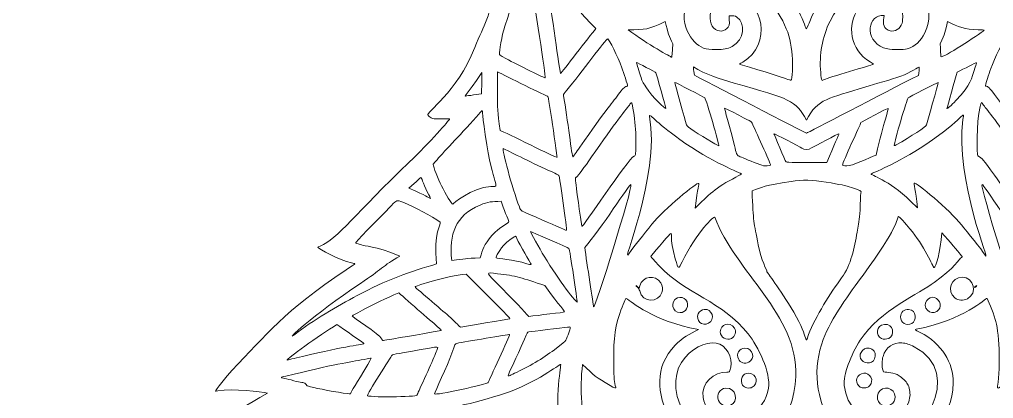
# Model space of a CAD drawing. Header units: inches. Extents: x -38.8 to 53.1, y -11.6 to 14.8.
# Drawn here: x 6.55 to 13.26, y -7.41 to -4.79 of the extents above; entities that cross this region are included whole.
import ezdxf

# ---------------------------------------------------------------- set-up
doc = ezdxf.new("R2010")
doc.units = ezdxf.units.IN
doc.header["$MEASUREMENT"] = 0
doc.layers.add('Sloth', color=7, linetype='Continuous', lineweight=0)

msp = doc.modelspace()

# ---------------------------------------------------------------- linework, layer by layer
at = {"layer": 'Sloth'}
for points, knots in [([(17.3615, -8.5463), (17.0002, -8.3574), (16.793, -8.1532), (16.3845, -7.8695), (16.2301, -7.7623), (16.2665, -7.7797), (16.0434, -7.6004), (15.9678, -7.5396), (15.7483, -7.4047), (15.6846, -7.3699), (15.7097, -7.3649), (15.7227, -7.3618), (15.8004, -7.3543), (16.0016, -7.3348), (16.0428, -7.3635), (16.0428, -7.3553), (16.0428, -7.3538), (15.9762, -7.2589), (15.9292, -7.211), (15.8685, -7.1492), (15.6845, -6.9471), (15.5576, -6.8346), (15.275, -6.584), (15.0489, -6.4747), (15.0888, -6.4747), (15.1325, -6.4747), (15.2679, -6.4108), (15.3402, -6.3656), (15.1693, -6.2822), (14.977, -6.0282), (14.8919, -5.9579), (14.8737, -5.9428), (14.4774, -5.5598), (14.4314, -5.482), (14.4258, -5.4724), (14.5275, -5.4864), (14.557, -5.4719), (14.575, -5.463), (14.58, -5.4549), (14.5858, -5.4475), (14.5157, -5.3833), (14.4508, -5.3202), (14.3905, -5.2327), (14.2812, -5.0742), (14.2617, -4.9897), (14.2179, -4.8963), (14.0503, -4.539), (14.1575, -4.3564), (13.9466, -4.1161), (13.966, -4.0461), (13.9968, -3.9275), (14.0075, -3.868), (14.0506, -3.6272), (14.0494, -3.3538), (14.0043, -3.1307), (13.989, -3.0549), (13.9446, -2.8888), (13.9311, -2.8568), (13.9288, -2.8514), (13.9296, -2.8509), (13.9365, -2.853), (13.9641, -2.8615), (14.0928, -2.9314), (14.0928, -2.9299), (14.0928, -2.8661), (13.9988, -2.5458), (13.7813, -2.2197), (13.4803, -1.7684), (13.178, -1.5907), (13.1804, -1.5835), (13.1822, -1.5782), (13.3062, -1.5593), (13.3111, -1.5514), (13.3133, -1.5479), (13.2398, -1.4828), (13.1989, -1.452), (13.1082, -1.3837), (13.0645, -1.3607), (12.9578, -1.3252), (12.6911, -1.2366), (12.507, -1.2337), (12.2674, -1.2337), (12.2558, -1.2101), (12.2287, -1.1534), (12.2136, -1.1322), (12.1374, -1.0248), (12.064, -0.9338), (11.9716, -0.855), (11.8885, -0.9246), (11.8409, -0.9833), (11.762, -1.0878), (11.7171, -1.1474), (11.7083, -1.1686), (11.6745, -1.2356), (11.5518, -1.2317), (11.4464, -1.2262), (11.2261, -1.2633), (11.0958, -1.2852), (10.908, -1.3451), (10.8366, -1.3875), (10.7668, -1.429), (10.6216, -1.5488), (10.6332, -1.5528), (10.6805, -1.5689), (10.7611, -1.5778), (10.7611, -1.5837), (10.7611, -1.589), (10.5079, -1.7508), (10.2534, -2.0878), (10.0763, -2.3224), (9.9027, -2.6417), (9.8503, -2.931), (9.9548, -2.8749), (10.0081, -2.8488), (10.0121, -2.8528), (10.0152, -2.8559), (9.9706, -2.9651), (9.9366, -3.1413), (9.8804, -3.4323), (9.8944, -3.7979), (9.9932, -4.1039), (10.0052, -4.1411), (9.8948, -4.153), (9.8397, -4.4913), (9.7876, -4.8107), (9.7548, -4.8134), (9.6859, -4.988), (9.5599, -5.3072), (9.3483, -5.4321), (9.3641, -5.4562), (9.3669, -5.4605), (9.3763, -5.4674), (9.3851, -5.4718), (9.4003, -5.4793), (9.404, -5.4796), (9.457, -5.4787), (9.4877, -5.4781), (9.5128, -5.4787), (9.5128, -5.4799), (9.5128, -5.4874), (9.3775, -5.6425), (9.2345, -5.7787), (8.867, -6.1283), (8.7408, -6.3076), (8.6215, -6.3567), (8.6131, -6.3601), (8.6062, -6.3639), (8.6062, -6.365), (8.6061, -6.372), (8.7519, -6.4545), (8.837, -6.4714), (8.8494, -6.4738), (8.8595, -6.4769), (8.8595, -6.4782), (8.8595, -6.4794), (8.8329, -6.4981), (8.8003, -6.5198), (8.3689, -6.8063), (8.2511, -6.9679), (8.0127, -7.213), (7.9796, -7.2471), (7.8966, -7.3529), (7.9001, -7.3564), (7.9008, -7.357), (7.9079, -7.3562), (7.9161, -7.3547), (8.0218, -7.3351), (8.2145, -7.3603), (8.2574, -7.3698), (7.974, -7.531), (7.8846, -7.6112), (7.7281, -7.7415), (7.5567, -7.8841), (7.5147, -7.8879), (7.2365, -8.1033), (6.7673, -8.4666), (6.6668, -8.4943), (6.5565, -8.5605), (6.5496, -8.5646), (6.555, -8.5772), (6.5662, -8.583), (6.5777, -8.589), (6.7923, -8.6543), (6.8986, -8.6546), (6.9119, -8.6546), (6.9228, -8.6555), (6.9228, -8.6564), (6.9228, -8.6574), (6.9108, -8.6754), (6.8961, -8.6964), (6.7433, -8.9147), (6.6935, -9.1124), (6.6713, -9.1697), (6.6638, -9.189), (6.652, -9.2639), (6.6425, -9.353), (6.6366, -9.4081), (6.6409, -9.5525), (6.651, -9.6414), (6.6667, -9.7795), (6.6805, -9.8321), (6.7343, -9.9596), (6.7488, -9.994), (6.7809, -10.0578), (6.7911, -10.0723), (6.7956, -10.0787), (6.7958, -10.0786), (6.8036, -10.0708), (6.8099, -10.0645), (6.8134, -10.0534), (6.8208, -10.0163), (6.8314, -9.9625), (6.871, -9.8164), (6.9148, -9.7829), (6.9148, -9.7829), (6.9254, -9.7749), (6.9254, -9.7749), (6.9299, -9.9753), (6.9226, -10.0097), (7.1192, -10.328), (7.1425, -10.3657), (7.2001, -10.4421), (7.2029, -10.4389), (7.2096, -10.4311), (7.2275, -10.3496), (7.3024, -10.2497), (7.3451, -10.1927), (7.4257, -10.1115), (7.4397, -10.1114), (7.447, -10.1113), (7.4549, -10.1208), (7.4828, -10.163), (7.5733, -10.3001), (7.7479, -10.4347), (7.7496, -10.4347), (7.7511, -10.4347), (7.7532, -10.4283), (7.7544, -10.4205), (7.7715, -10.3104), (7.8674, -10.0921), (7.8808, -10.0869), (7.9009, -10.0792), (7.9622, -10.1221), (8.2011, -10.1715), (8.4059, -10.2138), (8.2508, -10.1853), (8.7878, -10.2902), (8.8365, -10.5225), (8.8487, -10.5247), (8.9342, -10.6963), (8.9983, -10.825), (9.0521, -10.898), (9.0828, -10.898), (9.0943, -10.898), (9.1082, -10.8889), (9.1122, -10.879), (9.1177, -10.8652), (9.1232, -10.7899), (9.133, -10.7608), (9.1425, -10.7326), (9.2097, -10.597), (9.2268, -10.5715), (9.243, -10.5474), (9.2725, -10.5211), (9.2907, -10.5041), (9.3098, -10.5289), (9.3519, -10.6457), (9.366, -10.6847), (9.4066, -10.7965), (9.4345, -10.8541), (9.4975, -10.956), (9.5806, -11.0903), (9.6335, -11.1504), (9.7655, -11.2597), (9.8586, -11.3367), (9.8872, -11.3555), (9.9878, -11.4056), (10.0782, -11.4507), (10.1313, -11.4591), (10.1464, -11.4309), (10.165, -11.396), (10.0698, -11.3008), (10.0683, -11.0813), (10.0673, -10.943), (10.0581, -11.0146), (10.2512, -11.2068), (10.3399, -11.295), (10.387, -11.3314), (10.4945, -11.3945), (10.5743, -11.4413), (10.7357, -11.5182), (10.8137, -11.5465), (10.8672, -11.5659), (10.8717, -11.5626), (10.8524, -11.5178), (10.8384, -11.4855), (10.8105, -11.3935), (10.8074, -11.3697), (10.8031, -11.3372), (10.8254, -11.3449), (10.8581, -11.3491), (10.9604, -11.362), (11.2083, -11.3739), (11.2861, -11.3697), (11.4429, -11.3612), (11.7092, -11.3145), (11.8411, -11.2261), (11.8654, -11.2098), (11.9397, -11.151), (11.972, -11.1085), (12.0001, -11.1475), (12.0682, -11.2019), (12.0928, -11.2202), (12.2262, -11.3193), (12.5268, -11.3549), (12.5678, -11.3613), (12.692, -11.3809), (12.9834, -11.3615), (13.082, -11.3493), (13.1316, -11.3431), (13.1361, -11.3443), (13.1361, -11.3629), (13.1361, -11.3853), (13.1019, -11.4961), (13.0838, -11.5324), (13.0752, -11.5496), (13.0771, -11.558), (13.0896, -11.558), (13.1167, -11.558), (13.399, -11.4371), (13.5395, -11.3386), (13.7405, -11.1976), (13.8631, -10.9887), (13.8721, -11.0105), (13.877, -11.0224), (13.8741, -11.1483), (13.8682, -11.1813), (13.8569, -11.2438), (13.8361, -11.3114), (13.809, -11.3736), (13.7911, -11.4149), (13.7906, -11.4174), (13.7978, -11.4314), (13.8142, -11.463), (13.8775, -11.448), (13.9978, -11.3841), (14.0653, -11.3482), (14.0993, -11.3247), (14.1778, -11.2595), (14.3167, -11.144), (14.3694, -11.083), (14.4591, -10.9331), (14.5863, -10.7209), (14.5723, -10.6572), (14.6497, -10.5044), (14.6785, -10.5249), (14.7027, -10.5515), (14.7167, -10.5721), (14.738, -10.6035), (14.8086, -10.7504), (14.8142, -10.7751), (14.8274, -10.8328), (14.8207, -10.8815), (14.8429, -10.893), (14.8621, -10.9029), (14.8761, -10.8977), (14.9005, -10.8717), (14.9602, -10.8078), (15.0819, -10.5587), (15.1054, -10.4879), (15.1438, -10.3726), (15.1502, -10.3006), (15.1556, -10.2926), (15.1619, -10.2832), (15.754, -10.1836), (15.9728, -10.1114), (16.0602, -10.0826), (16.0579, -10.0831), (16.0658, -10.091), (16.093, -10.1182), (16.1894, -10.3803), (16.1895, -10.4272), (16.1895, -10.441), (16.1882, -10.4419), (16.2751, -10.3663), (16.4747, -10.1926), (16.4741, -10.1113), (16.5028, -10.1113), (16.5118, -10.1113), (16.5689, -10.164), (16.604, -10.2048), (16.7119, -10.33), (16.7326, -10.4303), (16.7398, -10.4391), (16.7421, -10.442), (16.7993, -10.3675), (16.82, -10.3347), (16.8359, -10.3095), (16.8996, -10.1993), (16.9267, -10.1537), (16.9882, -10.0506), (17.0246, -9.9423), (17.0151, -9.7735), (17.0711, -9.8133), (17.1058, -9.9374), (17.1196, -10.0043), (17.131, -10.0597), (17.1338, -10.0683), (17.1427, -10.0738), (17.1484, -10.0774), (17.1502, -10.0757), (17.1605, -10.057), (17.1949, -9.9951), (17.2263, -9.9226), (17.2554, -9.838), (17.2909, -9.7347), (17.3188, -9.4773), (17.2893, -9.2613), (17.2755, -9.1601), (17.2803, -9.1989), (17.2466, -9.0963), (17.1549, -8.8178), (17.0195, -8.6671), (17.0195, -8.6561), (17.0195, -8.6553), (17.0296, -8.6546), (17.042, -8.6546), (17.104, -8.6546), (17.2184, -8.6318), (17.3401, -8.5954), (17.4125, -8.5737), (17.3943, -8.5634), (17.3615, -8.5463)], [0, 0, 0, 0, 1, 1, 1, 2, 2, 2, 3, 3, 3, 4, 4, 4, 5, 5, 5, 6, 6, 6, 7, 7, 7, 8, 8, 8, 9, 9, 9, 10, 10, 10, 11, 11, 11, 12, 12, 12, 13, 13, 13, 14, 14, 14, 15, 15, 15, 16, 16, 16, 17, 17, 17, 18, 18, 18, 19, 19, 19, 20, 20, 20, 21, 21, 21, 22, 22, 22, 23, 23, 23, 24, 24, 24, 25, 25, 25, 26, 26, 26, 27, 27, 27, 28, 28, 28, 29, 29, 29, 30, 30, 30, 31, 31, 31, 32, 32, 32, 33, 33, 33, 34, 34, 34, 35, 35, 35, 36, 36, 36, 37, 37, 37, 38, 38, 38, 39, 39, 39, 40, 40, 40, 41, 41, 41, 42, 42, 42, 43, 43, 43, 44, 44, 44, 45, 45, 45, 46, 46, 46, 47, 47, 47, 48, 48, 48, 49, 49, 49, 50, 50, 50, 51, 51, 51, 52, 52, 52, 53, 53, 53, 54, 54, 54, 55, 55, 55, 56, 56, 56, 57, 57, 57, 58, 58, 58, 59, 59, 59, 60, 60, 60, 61, 61, 61, 62, 62, 62, 63, 63, 63, 64, 64, 64, 65, 65, 65, 66, 66, 66, 67, 67, 67, 68, 68, 68, 69, 69, 69, 70, 70, 70, 71, 71, 71, 72, 72, 72, 73, 73, 73, 74, 74, 74, 75, 75, 75, 76, 76, 76, 77, 77, 77, 78, 78, 78, 79, 79, 79, 80, 80, 80, 81, 81, 81, 82, 82, 82, 83, 83, 83, 84, 84, 84, 85, 85, 85, 86, 86, 86, 87, 87, 87, 88, 88, 88, 89, 89, 89, 90, 90, 90, 91, 91, 91, 92, 92, 92, 93, 93, 93, 94, 94, 94, 95, 95, 95, 96, 96, 96, 97, 97, 97, 98, 98, 98, 99, 99, 99, 100, 100, 100, 101, 101, 101, 102, 102, 102, 103, 103, 103, 104, 104, 104, 105, 105, 105, 106, 106, 106, 107, 107, 107, 108, 108, 108, 109, 109, 109, 110, 110, 110, 111, 111, 111, 112, 112, 112, 113, 113, 113, 114, 114, 114, 115, 115, 115, 116, 116, 116, 117, 117, 117, 118, 118, 118, 119, 119, 119, 120, 120, 120, 121, 121, 121, 122, 122, 122, 123, 123, 123, 124, 124, 124, 125, 125, 125, 126, 126, 126, 127, 127, 127, 128, 128, 128, 129, 129, 129, 130, 130, 130, 131, 131, 131, 132, 132, 132, 133, 133, 133, 134, 134, 134, 135, 135, 135, 136, 136, 136, 137, 137, 137, 138, 138, 138, 139, 139, 139, 140, 140, 140, 141, 141, 141, 142, 142, 142, 143, 143, 143, 144, 144, 144, 144]), ([(12.7863, -4.8862), (12.7586, -4.9456), (12.7214, -4.9794), (12.6644, -4.9968), (12.6398, -5.0043), (12.5619, -5.0052), (12.5311, -4.9983), (12.3674, -4.9617), (12.3894, -4.7746), (12.4851, -4.7686), (12.4851, -4.7686), (12.5072, -4.7672), (12.5072, -4.7672), (12.4996, -4.8104), (12.4938, -4.8483), (12.5345, -4.868), (12.5685, -4.8845), (12.6055, -4.8702), (12.6244, -4.8332), (12.6338, -4.8149), (12.6344, -4.8111), (12.6344, -4.7766), (12.6346, -4.6204), (12.4278, -4.5923), (12.3313, -4.7178), (12.2469, -4.8275), (12.2725, -5.0072), (12.4093, -5.0866), (12.434, -5.101), (12.4361, -5.103), (12.4291, -5.1051), (12.4277, -5.1055), (12.1118, -5.2), (12.0954, -5.2084), (12.0745, -5.2191), (12.0753, -5.2229), (12.0695, -5.1597), (12.0582, -5.0367), (12.0789, -4.9189), (12.1343, -4.8063), (12.3696, -4.3282), (12.9519, -4.5304), (12.7863, -4.8862)], [0, 0, 0, 0, 1, 1, 1, 2, 2, 2, 3, 3, 3, 4, 4, 4, 5, 5, 5, 6, 6, 6, 7, 7, 7, 8, 8, 8, 9, 9, 9, 10, 10, 10, 11, 11, 11, 12, 12, 12, 13, 13, 13, 14, 14, 14, 14]), ([(9.8932, -4.8413), (9.9542, -4.6687), (9.9485, -4.6021), (9.9744, -4.5395), (9.9892, -4.5039), (10.0337, -4.4117), (10.0402, -4.4033), (10.0447, -4.3975), (10.0466, -4.4041), (10.0607, -4.4766), (10.1011, -4.6841), (10.1734, -5.191), (10.1722, -5.1964), (10.1711, -5.201), (9.9906, -5.1129), (9.9003, -5.0637), (9.858, -5.0407), (9.8562, -5.0392), (9.8562, -5.0291), (9.8561, -5.0246), (9.8717, -4.9024), (9.8932, -4.8413)], [0, 0, 0, 0, 1, 1, 1, 2, 2, 2, 3, 3, 3, 4, 4, 4, 5, 5, 5, 6, 6, 6, 7, 7, 7, 7]), ([(10.19, -4.5385), (10.2029, -4.5124), (10.1995, -4.4149), (10.2049, -4.3982), (10.2072, -4.3909), (10.2261, -4.4231), (10.2261, -4.4256), (10.2261, -4.4315), (10.2605, -4.5027), (10.2836, -4.5447), (10.3719, -4.7054), (10.4299, -4.7649), (10.5199, -4.8574), (10.4762, -4.9119), (10.2858, -5.1594), (10.2783, -5.1669), (10.2722, -5.1731), (10.2315, -4.838), (10.1829, -4.5527), (10.1829, -4.5527), (10.19, -4.5385), (10.19, -4.5385)], [0, 0, 0, 0, 1, 1, 1, 2, 2, 2, 3, 3, 3, 4, 4, 4, 5, 5, 5, 6, 6, 6, 7, 7, 7, 7]), ([(11.8076, -4.804), (11.8468, -4.8828), (11.8613, -4.9311), (11.8711, -5.0163), (11.8786, -5.0811), (11.8768, -5.178), (11.8675, -5.2088), (11.8634, -5.2224), (11.8919, -5.2149), (11.5136, -5.1052), (11.5071, -5.1033), (11.5095, -5.101), (11.532, -5.088), (11.7361, -4.9696), (11.6833, -4.656), (11.463, -4.6391), (11.4062, -4.6347), (11.3466, -4.6649), (11.3221, -4.7104), (11.2984, -4.7544), (11.3031, -4.8235), (11.3318, -4.853), (11.3643, -4.8864), (11.4112, -4.8788), (11.432, -4.8474), (11.4435, -4.8299), (11.4415, -4.814), (11.4378, -4.7697), (11.4702, -4.7697), (11.4761, -4.7682), (11.4924, -4.779), (11.5521, -4.8185), (11.5482, -4.9361), (11.4586, -4.9817), (11.4261, -4.9983), (11.4034, -5.0025), (11.3478, -5.0027), (11.2733, -5.0029), (11.2421, -4.9915), (11.1993, -4.9484), (11.1608, -4.9096), (11.1289, -4.8447), (11.1284, -4.768), (11.1265, -4.4912), (11.6011, -4.3887), (11.8076, -4.804)], [0, 0, 0, 0, 1, 1, 1, 2, 2, 2, 3, 3, 3, 4, 4, 4, 5, 5, 5, 6, 6, 6, 7, 7, 7, 8, 8, 8, 9, 9, 9, 10, 10, 10, 11, 11, 11, 12, 12, 12, 13, 13, 13, 14, 14, 14, 15, 15, 15, 15]), ([(11.7221, -4.5039), (11.6965, -4.4851), (11.6974, -4.4861), (11.7331, -4.4945), (11.8946, -4.5324), (12.1041, -4.5216), (12.2173, -4.4926), (12.3034, -4.4706), (12.1045, -4.5242), (11.9893, -4.8197), (11.9815, -4.8398), (11.974, -4.8576), (11.9727, -4.8591), (11.9638, -4.8694), (11.9197, -4.6485), (11.7221, -4.5039)], [0, 0, 0, 0, 1, 1, 1, 2, 2, 2, 3, 3, 3, 4, 4, 4, 5, 5, 5, 5]), ([(10.7436, -4.8663), (10.859, -4.8659), (10.886, -4.8649), (10.9989, -4.8082), (11.0165, -4.8908), (11.0254, -4.9094), (11.0497, -4.9627), (11.0468, -5.0213), (11.0449, -5.0546), (11.0431, -5.0546), (11.038, -5.0543), (10.8806, -4.9676), (10.7436, -4.8663)], [0, 0, 0, 0, 1, 1, 1, 2, 2, 2, 3, 3, 3, 4, 4, 4, 4]), ([(12.898, -5.0506), (12.8965, -5.0457), (12.8945, -4.997), (12.8931, -4.9636), (12.9254, -4.889), (12.9305, -4.8787), (12.9434, -4.8088), (13.0231, -4.8465), (13.0582, -4.8652), (13.1535, -4.866), (13.1786, -4.8662), (13.1981, -4.8673), (13.1968, -4.8684), (13.163, -4.8984), (12.9029, -5.0663), (12.898, -5.0506)], [0, 0, 0, 0, 1, 1, 1, 2, 2, 2, 3, 3, 3, 4, 4, 4, 5, 5, 5, 5]), ([(10.6027, -4.9287), (10.6119, -4.9304), (10.6696, -5.049), (10.6997, -5.128), (10.7124, -5.1613), (10.7395, -5.2461), (10.7395, -5.2525), (10.7395, -5.2533), (10.7358, -5.2549), (10.7312, -5.256), (10.7184, -5.2592), (10.7017, -5.2757), (10.6772, -5.3091), (10.6209, -5.3862), (10.5913, -5.4121), (10.4102, -5.6747), (10.3855, -5.7104), (10.3642, -5.7409), (10.3627, -5.7425), (10.3567, -5.7491), (10.3248, -5.4775), (10.2981, -5.318), (10.297, -5.3115), (10.3019, -5.3036), (10.3209, -5.2813), (10.4171, -5.1683), (10.5908, -4.9265), (10.6027, -4.9287)], [0, 0, 0, 0, 1, 1, 1, 2, 2, 2, 3, 3, 3, 4, 4, 4, 5, 5, 5, 6, 6, 6, 7, 7, 7, 8, 8, 8, 9, 9, 9, 9]), ([(13.5923, -5.6805), (13.5881, -5.714), (13.5837, -5.7413), (13.5826, -5.7413), (13.5739, -5.7413), (13.5778, -5.7267), (13.2672, -5.3113), (13.2354, -5.2688), (13.2206, -5.2547), (13.2079, -5.2547), (13.2042, -5.2547), (13.203, -5.2528), (13.2042, -5.2488), (13.2102, -5.2297), (13.2242, -5.1782), (13.2411, -5.133), (13.2672, -5.0632), (13.3316, -4.9303), (13.34, -4.9287), (13.3464, -4.9275), (13.3626, -4.9481), (13.5721, -5.2197), (13.5917, -5.245), (13.6332, -5.2938), (13.6403, -5.303), (13.6514, -5.3174), (13.6189, -5.4699), (13.5923, -5.6805)], [0, 0, 0, 0, 1, 1, 1, 2, 2, 2, 3, 3, 3, 4, 4, 4, 5, 5, 5, 6, 6, 6, 7, 7, 7, 8, 8, 8, 9, 9, 9, 9]), ([(11.0022, -5.4082), (11.0007, -5.4126), (10.9152, -5.3357), (10.8644, -5.2598), (10.8426, -5.2272), (10.8384, -5.2184), (10.8281, -5.1827), (10.8123, -5.1284), (10.7984, -5.0946), (10.8006, -5.0924), (10.803, -5.09), (10.9332, -5.1582), (10.9344, -5.1626), (10.9371, -5.1718), (11.0044, -5.4015), (11.0022, -5.4082)], [0, 0, 0, 0, 1, 1, 1, 2, 2, 2, 3, 3, 3, 4, 4, 4, 5, 5, 5, 5]), ([(13.1336, -5.1237), (13.1025, -5.2131), (13.1139, -5.2356), (13.0009, -5.3543), (12.9706, -5.3861), (12.9395, -5.4139), (12.9395, -5.4091), (12.9395, -5.4001), (12.9994, -5.1973), (13.0095, -5.1588), (13.0555, -5.1351), (13.1402, -5.091), (13.1421, -5.0928), (13.143, -5.0937), (13.1391, -5.1076), (13.1336, -5.1237)], [0, 0, 0, 0, 1, 1, 1, 2, 2, 2, 3, 3, 3, 4, 4, 4, 5, 5, 5, 5]), ([(9.7345, -5.1603), (9.7369, -5.204), (9.7358, -5.221), (9.7321, -5.3077), (9.6883, -5.3136), (9.6195, -5.3239), (9.6195, -5.3221), (9.6195, -5.3148), (9.6216, -5.3302), (9.7345, -5.1603)], [0, 0, 0, 0, 1, 1, 1, 2, 2, 2, 3, 3, 3, 3]), ([(9.8418, -5.2803), (9.842, -5.2128), (9.8428, -5.1569), (9.8436, -5.1561), (9.8454, -5.1543), (10.1545, -5.313), (10.1852, -5.3227), (10.1933, -5.3253), (10.1914, -5.3152), (10.2164, -5.483), (10.2295, -5.5711), (10.2528, -5.7378), (10.2528, -5.7437), (10.2521, -5.7544), (9.8949, -5.5676), (9.8606, -5.5607), (9.8427, -5.4204), (9.8415, -5.418), (9.8418, -5.2803)], [0, 0, 0, 0, 1, 1, 1, 2, 2, 2, 3, 3, 3, 4, 4, 4, 5, 5, 5, 6, 6, 6, 6]), ([(11.9708, -5.5778), (11.9671, -5.5777), (11.2454, -5.2028), (11.2012, -5.1797), (11.1928, -5.1345), (11.1931, -5.1354), (11.1928, -5.1207), (11.2735, -5.1748), (11.3755, -5.2044), (11.4745, -5.233), (11.863, -5.3451), (11.8936, -5.3483), (11.9722, -5.489), (12.0485, -5.3378), (12.1236, -5.3402), (12.3795, -5.2595), (12.4376, -5.2412), (12.5554, -5.2098), (12.6211, -5.1857), (12.6893, -5.1608), (12.7466, -5.1206), (12.7489, -5.1229), (12.7509, -5.125), (12.7445, -5.1653), (12.7423, -5.1801), (12.5035, -5.3012), (11.9783, -5.5782), (11.9708, -5.5778)], [0, 0, 0, 0, 1, 1, 1, 2, 2, 2, 3, 3, 3, 4, 4, 4, 5, 5, 5, 6, 6, 6, 7, 7, 7, 8, 8, 8, 9, 9, 9, 9]), ([(11.2717, -5.3359), (11.282, -5.346), (11.373, -5.6647), (11.3666, -5.6647), (11.358, -5.6647), (11.2286, -5.5856), (11.1745, -5.5474), (11.1488, -5.5292), (11.1443, -5.5245), (11.1425, -5.5146), (11.1393, -5.4971), (11.0615, -5.2316), (11.0645, -5.2285), (11.0662, -5.2268), (11.2664, -5.3308), (11.2717, -5.3359)], [0, 0, 0, 0, 1, 1, 1, 2, 2, 2, 3, 3, 3, 4, 4, 4, 5, 5, 5, 5]), ([(12.6714, -5.335), (12.6736, -5.333), (12.8761, -5.2268), (12.8782, -5.2289), (12.8819, -5.2327), (12.7996, -5.5105), (12.7994, -5.5212), (12.7992, -5.5307), (12.6889, -5.6031), (12.5901, -5.6585), (12.577, -5.6658), (12.5761, -5.6659), (12.5761, -5.6604), (12.5761, -5.6422), (12.6641, -5.3416), (12.6714, -5.335)], [0, 0, 0, 0, 1, 1, 1, 2, 2, 2, 3, 3, 3, 4, 4, 4, 5, 5, 5, 5]), ([(10.3887, -5.879), (10.3985, -5.8719), (10.4398, -5.8164), (10.4913, -5.7413), (10.6506, -5.509), (10.7386, -5.4035), (10.7557, -5.3788), (10.7701, -5.3582), (10.7687, -5.3639), (10.7796, -5.428), (10.7915, -5.4987), (10.7961, -5.5545), (10.7961, -5.63), (10.7962, -5.7174), (10.7945, -5.7337), (10.7855, -5.7365), (10.7405, -5.7508), (10.423, -6.2489), (10.4228, -6.2188), (10.3734, -5.865), (10.3744, -5.8895), (10.3887, -5.879)], [0, 0, 0, 0, 1, 1, 1, 2, 2, 2, 3, 3, 3, 4, 4, 4, 5, 5, 5, 6, 6, 6, 7, 7, 7, 7]), ([(13.266, -5.868), (13.1826, -5.7535), (13.1864, -5.7537), (13.1532, -5.7347), (13.1444, -5.7296), (13.1401, -5.5117), (13.1692, -5.3947), (13.1776, -5.3611), (13.1731, -5.3592), (13.1919, -5.3851), (13.2178, -5.4208), (13.2869, -5.5019), (13.4412, -5.7263), (13.5433, -5.8749), (13.5483, -5.8741), (13.5655, -5.8897), (13.5522, -5.9854), (13.5201, -6.2185), (13.5182, -6.2204), (13.513, -6.2256), (13.3599, -5.9968), (13.266, -5.868)], [0, 0, 0, 0, 1, 1, 1, 2, 2, 2, 3, 3, 3, 4, 4, 4, 5, 5, 5, 6, 6, 6, 7, 7, 7, 7]), ([(9.607, -5.5656), (9.6733, -5.4964), (9.732, -5.4238), (9.7367, -5.4219), (9.7419, -5.4198), (9.7338, -5.4455), (9.7695, -5.6597), (9.8214, -5.9719), (9.8657, -5.9419), (9.7978, -5.9458), (9.6595, -5.9539), (9.5363, -6.068), (9.5342, -6.068), (9.5281, -6.068), (9.4844, -5.9961), (9.4572, -5.9413), (9.4356, -5.8978), (9.3995, -5.8061), (9.3995, -5.7948), (9.3995, -5.7885), (9.5003, -5.6772), (9.607, -5.5656)], [0, 0, 0, 0, 1, 1, 1, 2, 2, 2, 3, 3, 3, 4, 4, 4, 5, 5, 5, 6, 6, 6, 7, 7, 7, 7]), ([(10.8905, -5.4615), (10.8857, -5.4342), (10.9271, -5.4994), (11.1, -5.6225), (11.3179, -5.7777), (11.5199, -5.854), (11.5254, -5.8595), (11.5261, -5.8602), (11.5082, -5.8701), (11.4856, -5.8815), (11.3492, -5.9503), (11.2899, -6.0082), (11.2057, -6.0947), (11.2223, -5.9434), (11.232, -5.9339), (11.2289, -5.9246), (11.2241, -5.9102), (10.9879, -6.1021), (10.9068, -6.2062), (10.8484, -6.2811), (10.7881, -6.3483), (10.7479, -6.4088), (10.6839, -6.5054), (10.9642, -5.8823), (10.8905, -5.4615)], [0, 0, 0, 0, 1, 1, 1, 2, 2, 2, 3, 3, 3, 4, 4, 4, 5, 5, 5, 6, 6, 6, 7, 7, 7, 8, 8, 8, 8]), ([(11.5353, -5.749), (11.4689, -5.72), (11.5084, -5.7614), (11.4278, -5.4834), (11.4157, -5.4416), (11.4065, -5.4066), (11.4073, -5.4057), (11.4082, -5.4049), (11.4326, -5.4168), (11.4617, -5.4323), (11.5927, -5.5023), (11.5921, -5.4943), (11.5999, -5.5151), (11.6078, -5.5363), (11.7293, -5.7922), (11.7228, -5.7991), (11.7197, -5.8025), (11.6836, -5.805), (11.6746, -5.8024), (11.6554, -5.797), (11.5724, -5.7651), (11.5353, -5.749)], [0, 0, 0, 0, 1, 1, 1, 2, 2, 2, 3, 3, 3, 4, 4, 4, 5, 5, 5, 6, 6, 6, 7, 7, 7, 7]), ([(12.2502, -5.8042), (12.2291, -5.8033), (12.2195, -5.801), (12.2195, -5.7969), (12.2196, -5.7799), (12.3461, -5.5138), (12.3461, -5.5059), (12.3461, -5.5016), (12.534, -5.4039), (12.5354, -5.4075), (12.537, -5.412), (12.5078, -5.4967), (12.4511, -5.7291), (12.4098, -5.7482), (12.2791, -5.8054), (12.2502, -5.8042)], [0, 0, 0, 0, 1, 1, 1, 2, 2, 2, 3, 3, 3, 4, 4, 4, 5, 5, 5, 5]), ([(13.0389, -6.2097), (12.9596, -6.1079), (12.724, -5.9123), (12.7135, -5.9229), (12.71, -5.9263), (12.7243, -5.9648), (12.7369, -6.093), (12.7369, -6.093), (12.689, -6.0463), (12.689, -6.0463), (12.5362, -5.8971), (12.4095, -5.8667), (12.4171, -5.8593), (12.4228, -5.8537), (12.5915, -5.7917), (12.7928, -5.6569), (13.0596, -5.4783), (13.0606, -5.4096), (13.0495, -5.4847), (12.989, -5.8945), (13.2531, -6.505), (13.2017, -6.418), (13.1786, -6.379), (13.0784, -6.2603), (13.0389, -6.2097)], [0, 0, 0, 0, 1, 1, 1, 2, 2, 2, 3, 3, 3, 4, 4, 4, 5, 5, 5, 6, 6, 6, 7, 7, 7, 8, 8, 8, 8]), ([(11.7475, -5.5822), (11.7494, -5.5803), (11.9261, -5.672), (11.939, -5.6815), (11.9568, -5.6946), (11.9862, -5.6941), (12.0066, -5.6802), (12.0235, -5.6688), (12.1933, -5.5807), (12.1951, -5.5825), (12.1973, -5.5847), (12.1607, -5.6619), (12.1121, -5.7799), (11.8465, -5.7799), (11.8327, -5.7807), (11.8292, -5.7741), (11.8284, -5.7727), (11.7459, -5.5838), (11.7475, -5.5822)], [0, 0, 0, 0, 1, 1, 1, 2, 2, 2, 3, 3, 3, 4, 4, 4, 5, 5, 5, 6, 6, 6, 6]), ([(10.317, -6.2478), (10.3138, -6.2476), (10.2113, -6.2029), (10.1095, -6.1575), (9.9916, -6.1048), (10.0076, -6.1204), (9.9937, -6.0862), (9.9418, -5.9576), (9.8742, -5.6847), (9.8827, -5.6847), (9.887, -5.6847), (10.0389, -5.7637), (10.172, -5.8243), (10.2219, -5.847), (10.2642, -5.8673), (10.2659, -5.8694), (10.269, -5.8731), (10.3251, -6.2483), (10.317, -6.2478)], [0, 0, 0, 0, 1, 1, 1, 2, 2, 2, 3, 3, 3, 4, 4, 4, 5, 5, 5, 6, 6, 6, 6]), ([(9.3153, -5.8847), (9.3203, -5.8847), (9.3263, -5.9168), (9.3611, -5.9864), (9.3726, -6.0093), (9.3818, -6.0279), (9.3815, -6.0278), (9.359, -6.0182), (9.3634, -6.0144), (9.2323, -5.9566), (9.2869, -5.9101), (9.3116, -5.8847), (9.3153, -5.8847)], [0, 0, 0, 0, 1, 1, 1, 2, 2, 2, 3, 3, 3, 4, 4, 4, 4]), ([(11.8844, -6.8126), (11.785, -6.6431), (11.6995, -6.5376), (11.6995, -6.5331), (11.6995, -6.5257), (11.6594, -6.4535), (11.6392, -6.3482), (11.6082, -6.1867), (11.6044, -6.1956), (11.597, -5.9752), (11.6631, -5.95), (11.6807, -5.9403), (11.8661, -5.9108), (11.9427, -5.8986), (12.0132, -5.9001), (12.1078, -5.9158), (12.2059, -5.9321), (12.2415, -5.9395), (12.2807, -5.9516), (12.3249, -5.9653), (12.3506, -5.9768), (12.3476, -5.9817), (12.3397, -5.9944), (12.3506, -6.1113), (12.3211, -6.2597), (12.2988, -6.3722), (12.2813, -6.482), (12.2134, -6.5754), (12.1414, -6.6745), (12.0313, -6.8424), (11.9861, -6.9653), (11.9562, -7.0466), (11.9932, -6.9982), (11.8844, -6.8126)], [0, 0, 0, 0, 1, 1, 1, 2, 2, 2, 3, 3, 3, 4, 4, 4, 5, 5, 5, 6, 6, 6, 7, 7, 7, 8, 8, 8, 9, 9, 9, 10, 10, 10, 11, 11, 11, 11]), ([(10.762, -5.9328), (10.7773, -5.9481), (10.511, -6.7998), (10.505, -6.7747), (10.502, -6.7616), (10.4585, -6.4688), (10.4437, -6.3663), (10.5541, -6.2435), (10.7528, -5.9235), (10.762, -5.9328)], [0, 0, 0, 0, 1, 1, 1, 2, 2, 2, 3, 3, 3, 3]), ([(13.1811, -5.9313), (13.1923, -5.9313), (13.4103, -6.2713), (13.4991, -6.3654), (13.4531, -6.6842), (13.4395, -6.7641), (13.4395, -6.7732), (13.4395, -6.8285), (13.1613, -5.9313), (13.1811, -5.9313)], [0, 0, 0, 0, 1, 1, 1, 2, 2, 2, 3, 3, 3, 3]), ([(8.8995, -6.6131), (9.0419, -6.5189), (9.0525, -6.4921), (9.1693, -6.4255), (8.9902, -6.3499), (8.9278, -6.3593), (8.9068, -6.3484), (8.8989, -6.3444), (8.8661, -6.3379), (8.8661, -6.3356), (8.8661, -6.3223), (9.0191, -6.1761), (9.1131, -6.0763), (9.1495, -6.0377), (9.1496, -6.0377), (9.19, -6.0539), (9.2719, -6.0869), (9.3928, -6.1516), (9.4474, -6.1918), (9.46, -6.201), (9.3963, -6.2647), (9.4235, -6.4797), (9.2438, -6.5291), (9.0723, -6.5915), (8.8761, -6.6973), (8.74, -6.7707), (8.5698, -6.8692), (8.4461, -6.9645), (8.3653, -7.0269), (8.5697, -6.8313), (8.8995, -6.6131)], [0, 0, 0, 0, 1, 1, 1, 2, 2, 2, 3, 3, 3, 4, 4, 4, 5, 5, 5, 6, 6, 6, 7, 7, 7, 8, 8, 8, 9, 9, 9, 10, 10, 10, 10]), ([(9.868, -6.0471), (9.8836, -6.0967), (9.916, -6.175), (9.9216, -6.1871), (9.9254, -6.1954), (9.8557, -6.2246), (9.8042, -6.2837), (9.7493, -6.3466), (9.7398, -6.3808), (9.7243, -6.4363), (9.6134, -6.4427), (9.6264, -6.4434), (9.5272, -6.4555), (9.5101, -6.275), (9.5493, -6.1482), (9.7228, -6.0738), (9.7804, -6.0491), (9.8005, -6.0503), (9.868, -6.0471)], [0, 0, 0, 0, 1, 1, 1, 2, 2, 2, 3, 3, 3, 4, 4, 4, 5, 5, 5, 6, 6, 6, 6]), ([(11.3737, -7.0322), (11.4406, -7.0629), (11.4678, -7.1573), (11.4443, -7.2138), (11.44, -7.2241), (11.4389, -7.2247), (11.4221, -7.2247), (11.3361, -7.2249), (11.2437, -7.2965), (11.2594, -7.3989), (11.2693, -7.4629), (11.2963, -7.4973), (11.3611, -7.5284), (11.5216, -7.6053), (11.6838, -7.4964), (11.7093, -7.3347), (11.7265, -7.2256), (11.6387, -7.0484), (11.5702, -6.9618), (11.3914, -6.7361), (11.1369, -6.6835), (10.9595, -6.4956), (10.9259, -6.46), (10.8995, -6.4304), (10.8995, -6.4284), (10.8995, -6.4243), (11.014, -6.2904), (11.0308, -6.2749), (11.0528, -6.2545), (11.0242, -6.293), (11.0679, -6.445), (11.0904, -6.5233), (11.0906, -6.5136), (11.1144, -6.4651), (11.2167, -6.2566), (11.3363, -6.1472), (11.3398, -6.1567), (11.481, -6.5382), (11.9148, -6.8242), (11.8985, -7.2557), (11.8873, -7.5489), (11.6809, -7.8454), (11.4089, -7.7562), (11.3177, -7.7263), (11.1915, -7.6152), (11.1328, -7.5132), (10.9352, -7.1699), (11.2552, -6.9779), (11.3737, -7.0322)], [0, 0, 0, 0, 1, 1, 1, 2, 2, 2, 3, 3, 3, 4, 4, 4, 5, 5, 5, 6, 6, 6, 7, 7, 7, 8, 8, 8, 9, 9, 9, 10, 10, 10, 11, 11, 11, 12, 12, 12, 13, 13, 13, 14, 14, 14, 15, 15, 15, 16, 16, 16, 16]), ([(12.8524, -6.6078), (12.7511, -6.6803), (12.4801, -6.7981), (12.3422, -7.0043), (12.2758, -7.1037), (12.2243, -7.2482), (12.2314, -7.3159), (12.2637, -7.6278), (12.664, -7.6069), (12.6845, -7.3922), (12.6872, -7.3646), (12.6799, -7.3267), (12.6682, -7.3066), (12.6583, -7.2898), (12.6285, -7.2602), (12.6107, -7.2496), (12.5738, -7.2276), (12.5304, -7.2254), (12.5018, -7.223), (12.5018, -7.223), (12.4971, -7.2097), (12.4971, -7.2097), (12.4902, -7.19), (12.4911, -7.1407), (12.4988, -7.1161), (12.5176, -7.0557), (12.5717, -7.0169), (12.6286, -7.023), (12.659, -7.0262), (12.6798, -7.0329), (12.714, -7.0505), (13.0686, -7.233), (12.7594, -7.7085), (12.509, -7.7633), (12.3595, -7.796), (12.2395, -7.7272), (12.1564, -7.6029), (12.0309, -7.4152), (12.0146, -7.1898), (12.0867, -7.0001), (12.142, -6.8545), (12.2694, -6.6795), (12.3611, -6.5563), (12.6046, -6.2293), (12.5924, -6.1691), (12.6047, -6.1519), (12.606, -6.1502), (12.6562, -6.2034), (12.6845, -6.2363), (12.7813, -6.3492), (12.8447, -6.5046), (12.8502, -6.5046), (12.8626, -6.5047), (12.8952, -6.3972), (12.9037, -6.2654), (12.9594, -6.3251), (13.0155, -6.3919), (13.0314, -6.412), (13.0457, -6.4302), (13.046, -6.4311), (13.0396, -6.4346), (13.0234, -6.4433), (12.9947, -6.5059), (12.8524, -6.6078)], [0, 0, 0, 0, 1, 1, 1, 2, 2, 2, 3, 3, 3, 4, 4, 4, 5, 5, 5, 6, 6, 6, 7, 7, 7, 8, 8, 8, 9, 9, 9, 10, 10, 10, 11, 11, 11, 12, 12, 12, 13, 13, 13, 14, 14, 14, 15, 15, 15, 16, 16, 16, 17, 17, 17, 18, 18, 18, 19, 19, 19, 20, 20, 20, 21, 21, 21, 21]), ([(9.9768, -6.3038), (9.9959, -6.3476), (10.0702, -6.4728), (10.071, -6.4743), (10.0773, -6.4866), (10.0765, -6.4867), (10.0461, -6.4777), (9.9533, -6.4501), (9.8383, -6.4413), (9.834, -6.437), (9.8305, -6.4335), (9.8556, -6.3775), (9.8989, -6.3374), (9.9172, -6.3204), (9.9623, -6.288), (9.9676, -6.288), (9.9688, -6.288), (9.973, -6.2951), (9.9768, -6.3038)], [0, 0, 0, 0, 1, 1, 1, 2, 2, 2, 3, 3, 3, 4, 4, 4, 5, 5, 5, 6, 6, 6, 6]), ([(10.3921, -6.7414), (10.3899, -6.7541), (10.2695, -6.5973), (10.1645, -6.4264), (10.1329, -6.375), (10.0686, -6.2578), (10.0707, -6.2556), (10.0717, -6.2547), (10.3324, -6.3697), (10.3353, -6.3726), (10.3407, -6.3777), (10.3932, -6.7352), (10.3921, -6.7414)], [0, 0, 0, 0, 1, 1, 1, 2, 2, 2, 3, 3, 3, 4, 4, 4, 4]), ([(9.9288, -6.8565), (9.9282, -6.857), (9.5914, -6.9147), (9.5879, -6.9143), (9.5803, -6.9133), (9.5684, -6.8901), (9.5028, -6.8351), (9.5014, -6.834), (9.2796, -6.6424), (9.2782, -6.6411), (9.2721, -6.6354), (9.2734, -6.6348), (9.3149, -6.6217), (9.4917, -6.5662), (9.5553, -6.5584), (9.6269, -6.5489), (9.8311, -6.7522), (9.9306, -6.8546), (9.9288, -6.8565)], [0, 0, 0, 0, 1, 1, 1, 2, 2, 2, 3, 3, 3, 4, 4, 4, 5, 5, 5, 6, 6, 6, 6]), ([(9.8426, -6.5464), (9.9663, -6.5588), (10.0178, -6.5782), (10.1698, -6.6289), (10.225, -6.7103), (10.3083, -6.807), (10.3049, -6.8103), (10.3026, -6.8126), (10.1195, -6.8339), (10.0578, -6.8412), (10.0578, -6.8398), (9.9877, -6.7634), (9.8749, -6.6491), (9.7527, -6.5251), (9.7567, -6.5378), (9.8426, -6.5464)], [0, 0, 0, 0, 1, 1, 1, 2, 2, 2, 3, 3, 3, 4, 4, 4, 5, 5, 5, 5]), ([(10.8191, -6.6456), (10.8191, -6.6456), (10.8231, -6.6301), (10.8231, -6.6301), (10.8399, -6.5631), (10.9309, -6.55), (10.9675, -6.6092), (10.979, -6.6278), (10.9827, -6.6565), (10.9761, -6.6764), (10.9531, -6.7462), (10.8416, -6.7491), (10.8224, -6.6654), (10.8192, -6.652), (10.8157, -6.6459), (10.807, -6.6393), (10.7927, -6.6284), (10.7924, -6.6199), (10.8191, -6.6456)], [0, 0, 0, 0, 1, 1, 1, 2, 2, 2, 3, 3, 3, 4, 4, 4, 5, 5, 5, 6, 6, 6, 6]), ([(13.0443, -6.5714), (13.1278, -6.5711), (13.1522, -6.6832), (13.0801, -6.7192), (13.0498, -6.7344), (13.0178, -6.7318), (12.9935, -6.7123), (12.9346, -6.665), (12.9682, -6.5717), (13.0443, -6.5714)], [0, 0, 0, 0, 1, 1, 1, 2, 2, 2, 3, 3, 3, 3]), ([(13.1445, -6.6286), (13.1466, -6.6307), (13.1295, -6.6469), (13.1295, -6.6424), (13.1295, -6.6382), (13.1423, -6.6263), (13.1445, -6.6286)], [0, 0, 0, 0, 1, 1, 1, 2, 2, 2, 2]), ([(9.4256, -6.9075), (9.4572, -6.9337), (9.4594, -6.9363), (9.4523, -6.9386), (9.4442, -6.9411), (9.2382, -6.9768), (9.1278, -6.9947), (9.0461, -7.008), (9.0519, -7.0118), (9.0462, -6.9981), (9.0301, -6.9593), (8.8358, -6.8433), (8.8419, -6.8378), (8.8469, -6.8332), (8.9751, -6.7596), (9.1634, -6.6776), (9.2182, -6.73), (9.4242, -6.9063), (9.4256, -6.9075)], [0, 0, 0, 0, 1, 1, 1, 2, 2, 2, 3, 3, 3, 4, 4, 4, 5, 5, 5, 6, 6, 6, 6]), ([(11.1453, -6.7893), (11.1362, -6.8051), (11.1199, -6.8147), (11.1011, -6.8147), (11.0445, -6.8147), (11.0307, -6.7367), (11.0819, -6.714), (11.1278, -6.6937), (11.1708, -6.7448), (11.1453, -6.7893)], [0, 0, 0, 0, 1, 1, 1, 2, 2, 2, 3, 3, 3, 3]), ([(12.8695, -6.8072), (12.8251, -6.8375), (12.7649, -6.7769), (12.8003, -6.7305), (12.8128, -6.714), (12.8351, -6.7056), (12.8525, -6.7108), (12.8977, -6.7244), (12.9077, -6.7811), (12.8695, -6.8072)], [0, 0, 0, 0, 1, 1, 1, 2, 2, 2, 3, 3, 3, 3]), ([(11.6211, -9.4697), (11.6244, -9.5452), (11.6231, -9.5356), (11.5895, -9.5224), (11.5174, -9.4941), (11.4494, -9.471), (11.3413, -9.3743), (11.2975, -9.3351), (11.2394, -9.2748), (11.2395, -9.2685), (11.2395, -9.2673), (11.2502, -9.2619), (11.2632, -9.2566), (11.3203, -9.2332), (11.4547, -9.1347), (11.4391, -9.1301), (11.3203, -9.0946), (11.1252, -8.9932), (10.9728, -8.8709), (10.8941, -8.8078), (10.8204, -8.721), (10.7472, -8.553), (10.7278, -8.5082), (10.6895, -8.4001), (10.6895, -8.3898), (10.6895, -8.387), (10.7004, -8.3887), (10.7253, -8.3953), (10.8328, -8.4237), (11.0095, -8.4149), (11.0014, -8.4017), (10.9928, -8.3879), (10.6546, -8.1695), (10.5343, -7.923), (10.4821, -7.8159), (10.4369, -7.7077), (10.4229, -7.4347), (10.4182, -7.3442), (10.4167, -7.256), (10.4296, -7.1724), (10.5087, -7.2489), (10.5199, -7.2586), (10.618, -7.3168), (10.6497, -7.3355), (10.6613, -7.339), (10.6581, -7.3288), (10.6473, -7.2941), (10.6453, -7.2722), (10.6438, -7.1728), (10.642, -7.0575), (10.645, -6.9299), (10.6846, -6.8213), (10.7087, -6.7552), (10.7262, -6.7143), (10.7296, -6.7164), (10.7722, -6.7427), (10.9055, -6.8685), (11.2266, -6.9319), (11.1647, -6.9629), (11.1208, -6.9831), (11.0663, -7.04), (10.9216, -7.1913), (10.9393, -7.3684), (11.0333, -7.5555), (11.0029, -7.6536), (10.9503, -7.7617), (10.9372, -7.8272), (10.8879, -8.0745), (11.1182, -8.3215), (11.3547, -8.3436), (11.3665, -8.3447), (11.3761, -8.3463), (11.3761, -8.3471), (11.3761, -8.3479), (11.3674, -8.3586), (11.3566, -8.3708), (11.1136, -8.6477), (11.2773, -9.0445), (11.5927, -9.0668), (11.6583, -9.0715), (11.7468, -9.0475), (11.7488, -9.0495), (11.755, -9.0557), (11.6095, -9.2025), (11.6211, -9.4697)], [0, 0, 0, 0, 1, 1, 1, 2, 2, 2, 3, 3, 3, 4, 4, 4, 5, 5, 5, 6, 6, 6, 7, 7, 7, 8, 8, 8, 9, 9, 9, 10, 10, 10, 11, 11, 11, 12, 12, 12, 13, 13, 13, 14, 14, 14, 15, 15, 15, 16, 16, 16, 17, 17, 17, 18, 18, 18, 19, 19, 19, 20, 20, 20, 21, 21, 21, 22, 22, 22, 23, 23, 23, 24, 24, 24, 25, 25, 25, 26, 26, 26, 27, 27, 27, 28, 28, 28, 28]), ([(13.2448, -8.3879), (13.2497, -8.386), (13.2541, -8.3849), (13.2546, -8.3854), (13.2568, -8.3877), (13.2221, -8.4904), (13.2061, -8.5294), (13.1659, -8.6267), (13.0943, -8.763), (13.0028, -8.8437), (12.8699, -8.961), (12.6599, -9.0774), (12.5417, -9.1177), (12.4997, -9.132), (12.4993, -9.1322), (12.5052, -9.1389), (12.5096, -9.1438), (12.6192, -9.2332), (12.687, -9.2601), (12.6957, -9.2635), (12.7028, -9.2682), (12.7028, -9.2704), (12.7028, -9.2741), (12.5727, -9.4224), (12.4476, -9.483), (12.4123, -9.5001), (12.3573, -9.5206), (12.3234, -9.5336), (12.3141, -9.487), (12.3387, -9.3812), (12.2926, -9.2405), (12.2608, -9.1435), (12.1921, -9.0508), (12.1939, -9.0492), (12.1953, -9.0478), (12.2845, -9.0713), (12.3495, -9.0669), (12.44, -9.0608), (12.5466, -9.0065), (12.6081, -8.9352), (12.6842, -8.847), (12.7158, -8.729), (12.6977, -8.6013), (12.6759, -8.4475), (12.5695, -8.3576), (12.5695, -8.3482), (12.5695, -8.3398), (12.6921, -8.352), (12.8345, -8.2386), (12.8945, -8.1908), (12.9497, -8.1205), (12.9765, -8.0577), (13.0246, -7.9449), (13.025, -7.8621), (12.9778, -7.7375), (12.9496, -7.663), (12.9128, -7.5798), (12.9128, -7.5596), (12.9128, -7.5413), (12.9831, -7.4273), (12.9827, -7.2988), (12.9824, -7.1608), (12.9077, -7.0284), (12.7537, -6.9507), (12.7177, -6.9326), (12.7166, -6.9318), (12.727, -6.9297), (13.0612, -6.8645), (13.2054, -6.7143), (13.2156, -6.7168), (13.2196, -6.7178), (13.2558, -6.8096), (13.2726, -6.8613), (13.2953, -6.931), (13.3126, -7.1836), (13.2875, -7.3222), (13.2832, -7.3461), (13.2941, -7.3333), (13.3628, -7.2945), (13.4488, -7.2458), (13.511, -7.1683), (13.5142, -7.1786), (13.5295, -7.2277), (13.521, -7.4611), (13.5126, -7.5463), (13.4952, -7.7227), (13.4491, -7.8525), (13.3937, -7.9541), (13.2785, -8.1659), (12.9428, -8.3956), (12.9428, -8.4018), (12.9428, -8.4175), (13.1493, -8.4241), (13.2448, -8.3879)], [0, 0, 0, 0, 1, 1, 1, 2, 2, 2, 3, 3, 3, 4, 4, 4, 5, 5, 5, 6, 6, 6, 7, 7, 7, 8, 8, 8, 9, 9, 9, 10, 10, 10, 11, 11, 11, 12, 12, 12, 13, 13, 13, 14, 14, 14, 15, 15, 15, 16, 16, 16, 17, 17, 17, 18, 18, 18, 19, 19, 19, 20, 20, 20, 21, 21, 21, 22, 22, 22, 23, 23, 23, 24, 24, 24, 25, 25, 25, 26, 26, 26, 27, 27, 27, 28, 28, 28, 29, 29, 29, 30, 30, 30, 31, 31, 31, 31]), ([(11.2258, -6.8227), (11.2336, -6.8056), (11.2491, -6.7943), (11.2676, -6.7922), (11.3218, -6.7861), (11.3452, -6.8616), (11.2975, -6.8884), (11.2507, -6.9148), (11.206, -6.8662), (11.2258, -6.8227)], [0, 0, 0, 0, 1, 1, 1, 2, 2, 2, 3, 3, 3, 3]), ([(12.6967, -6.8893), (12.6597, -6.9082), (12.6195, -6.8841), (12.6195, -6.843), (12.6195, -6.8134), (12.6462, -6.789), (12.6752, -6.7922), (12.7326, -6.7987), (12.7323, -6.8711), (12.6967, -6.8893)], [0, 0, 0, 0, 1, 1, 1, 2, 2, 2, 3, 3, 3, 3]), ([(8.7364, -6.8972), (8.7763, -6.9252), (8.9228, -7.0235), (8.9228, -7.0278), (8.9228, -7.0343), (8.8028, -7.0428), (8.4988, -7.1165), (8.4425, -7.1302), (8.3952, -7.1413), (8.3938, -7.1412), (8.3843, -7.1408), (8.6132, -6.9692), (8.7364, -6.8972)], [0, 0, 0, 0, 1, 1, 1, 2, 2, 2, 3, 3, 3, 4, 4, 4, 4]), ([(10.3287, -6.9673), (10.312, -7.0141), (10.3171, -7.0084), (10.2347, -7.0706), (10.1571, -7.1293), (10.0527, -7.191), (9.9604, -7.2329), (9.8875, -7.2659), (9.9054, -7.2856), (10.0278, -6.9981), (10.0477, -6.9514), (10.0488, -6.9498), (10.0598, -6.9475), (10.0752, -6.9444), (10.2873, -6.9198), (10.3256, -6.915), (10.3506, -6.9119), (10.3503, -6.9069), (10.3287, -6.9673)], [0, 0, 0, 0, 1, 1, 1, 2, 2, 2, 3, 3, 3, 4, 4, 4, 5, 5, 5, 6, 6, 6, 6]), ([(11.4549, -6.9926), (11.4214, -7.0085), (11.3778, -6.9883), (11.3778, -6.9463), (11.3778, -6.8968), (11.442, -6.8721), (11.4755, -6.9214), (11.491, -6.9441), (11.4804, -6.9805), (11.4549, -6.9926)], [0, 0, 0, 0, 1, 1, 1, 2, 2, 2, 3, 3, 3, 3]), ([(12.5088, -6.8955), (12.5729, -6.8893), (12.5826, -6.9715), (12.5383, -6.9926), (12.5241, -6.9993), (12.501, -6.9994), (12.4878, -6.9929), (12.4493, -6.9738), (12.4493, -6.9012), (12.5088, -6.8955)], [0, 0, 0, 0, 1, 1, 1, 2, 2, 2, 3, 3, 3, 3]), ([(9.7795, -7.2968), (9.7795, -7.3054), (9.4094, -7.3895), (9.4095, -7.3736), (9.4095, -7.3638), (9.4993, -7.181), (9.5294, -7.093), (9.5502, -7.0323), (9.552, -7.0287), (9.5624, -7.0265), (9.6192, -7.0149), (9.9236, -6.9643), (9.9255, -6.9662), (9.929, -6.9698), (9.7795, -7.2925), (9.7795, -7.2968)], [0, 0, 0, 0, 1, 1, 1, 2, 2, 2, 3, 3, 3, 4, 4, 4, 5, 5, 5, 5]), ([(9.1152, -7.1098), (9.1206, -7.1001), (9.1623, -7.098), (9.3755, -7.0594), (9.4343, -7.0487), (9.433, -7.0486), (9.4292, -7.0625), (9.4223, -7.0876), (9.3743, -7.1966), (9.3024, -7.3508), (9.2953, -7.3661), (9.2895, -7.3805), (9.2895, -7.3828), (9.2895, -7.392), (9.1998, -7.3921), (9.1145, -7.3958), (9.0817, -7.3973), (8.9532, -7.3919), (8.9478, -7.3888), (8.9366, -7.3826), (9.1144, -7.1112), (9.1152, -7.1098)], [0, 0, 0, 0, 1, 1, 1, 2, 2, 2, 3, 3, 3, 4, 4, 4, 5, 5, 5, 6, 6, 6, 7, 7, 7, 7]), ([(11.5753, -7.1556), (11.5447, -7.1696), (11.5162, -7.161), (11.5023, -7.1336), (11.4848, -7.0993), (11.5091, -7.0597), (11.5475, -7.0597), (11.6049, -7.0597), (11.6201, -7.135), (11.5753, -7.1556)], [0, 0, 0, 0, 1, 1, 1, 2, 2, 2, 3, 3, 3, 3]), ([(12.42, -7.1559), (12.3802, -7.1759), (12.3333, -7.1432), (12.3416, -7.1013), (12.3448, -7.0854), (12.368, -7.0625), (12.384, -7.0595), (12.4102, -7.0546), (12.4404, -7.0732), (12.4448, -7.0971), (12.4494, -7.1212), (12.4387, -7.1465), (12.42, -7.1559)], [0, 0, 0, 0, 1, 1, 1, 2, 2, 2, 3, 3, 3, 4, 4, 4, 4]), ([(8.4828, -7.2292), (8.7993, -7.152), (8.8459, -7.154), (8.9669, -7.1293), (8.9756, -7.1276), (8.9749, -7.1293), (8.9496, -7.1719), (8.8716, -7.3031), (8.8328, -7.3596), (8.8328, -7.3688), (8.8328, -7.3732), (8.8302, -7.3746), (8.822, -7.3744), (8.7965, -7.3736), (8.6309, -7.3442), (8.5778, -7.3309), (8.5051, -7.3128), (8.5389, -7.3214), (8.5211, -7.3047), (8.5076, -7.292), (8.4897, -7.2989), (8.4393, -7.2838), (8.3371, -7.2531), (8.3005, -7.2736), (8.4828, -7.2292)], [0, 0, 0, 0, 1, 1, 1, 2, 2, 2, 3, 3, 3, 4, 4, 4, 5, 5, 5, 6, 6, 6, 7, 7, 7, 8, 8, 8, 8]), ([(9.6497, -7.6193), (9.6272, -7.4871), (9.5813, -7.4483), (9.6134, -7.448), (9.6353, -7.4479), (9.8088, -7.4005), (9.8906, -7.3724), (10.1143, -7.2956), (10.2702, -7.1713), (10.2773, -7.1713), (10.2859, -7.1713), (10.2328, -7.3856), (10.2747, -7.6547), (10.0919, -7.655), (9.8071, -7.7456), (9.6354, -7.8073), (9.6371, -7.7984), (9.6385, -7.7897), (9.6446, -7.7647), (9.6517, -7.7352), (9.6548, -7.6488), (9.6497, -7.6193)], [0, 0, 0, 0, 1, 1, 1, 2, 2, 2, 3, 3, 3, 4, 4, 4, 5, 5, 5, 6, 6, 6, 7, 7, 7, 7]), ([(11.5982, -7.3292), (11.5755, -7.34), (11.5458, -7.3333), (11.5317, -7.3141), (11.5225, -7.3014), (11.5206, -7.2753), (11.5278, -7.2601), (11.5367, -7.2414), (11.5508, -7.233), (11.5734, -7.233), (11.632, -7.233), (11.6426, -7.3082), (11.5982, -7.3292)], [0, 0, 0, 0, 1, 1, 1, 2, 2, 2, 3, 3, 3, 4, 4, 4, 4]), ([(12.3988, -7.3259), (12.3935, -7.3297), (12.3824, -7.333), (12.3721, -7.3338), (12.3264, -7.3375), (12.3032, -7.2847), (12.3247, -7.2559), (12.3547, -7.2158), (12.4119, -7.228), (12.421, -7.2765), (12.4237, -7.2912), (12.4127, -7.3158), (12.3988, -7.3259)], [0, 0, 0, 0, 1, 1, 1, 2, 2, 2, 3, 3, 3, 4, 4, 4, 4]), ([(12.5828, -7.3952), (12.5828, -7.4162), (12.5713, -7.437), (12.5533, -7.4484), (12.5008, -7.4817), (12.4389, -7.4259), (12.4662, -7.3696), (12.4944, -7.3112), (12.5828, -7.3306), (12.5828, -7.3952)], [0, 0, 0, 0, 1, 1, 1, 2, 2, 2, 3, 3, 3, 3]), ([(11.4471, -7.4534), (11.4158, -7.4668), (11.3805, -7.4523), (11.3658, -7.42), (11.348, -7.3807), (11.373, -7.3384), (11.4159, -7.3353), (11.4911, -7.3299), (11.5049, -7.4286), (11.4471, -7.4534)], [0, 0, 0, 0, 1, 1, 1, 2, 2, 2, 3, 3, 3, 3])]:
    msp.add_open_spline(points, degree=3, knots=knots, dxfattribs=at)

doc.saveas('drawing.dxf')
